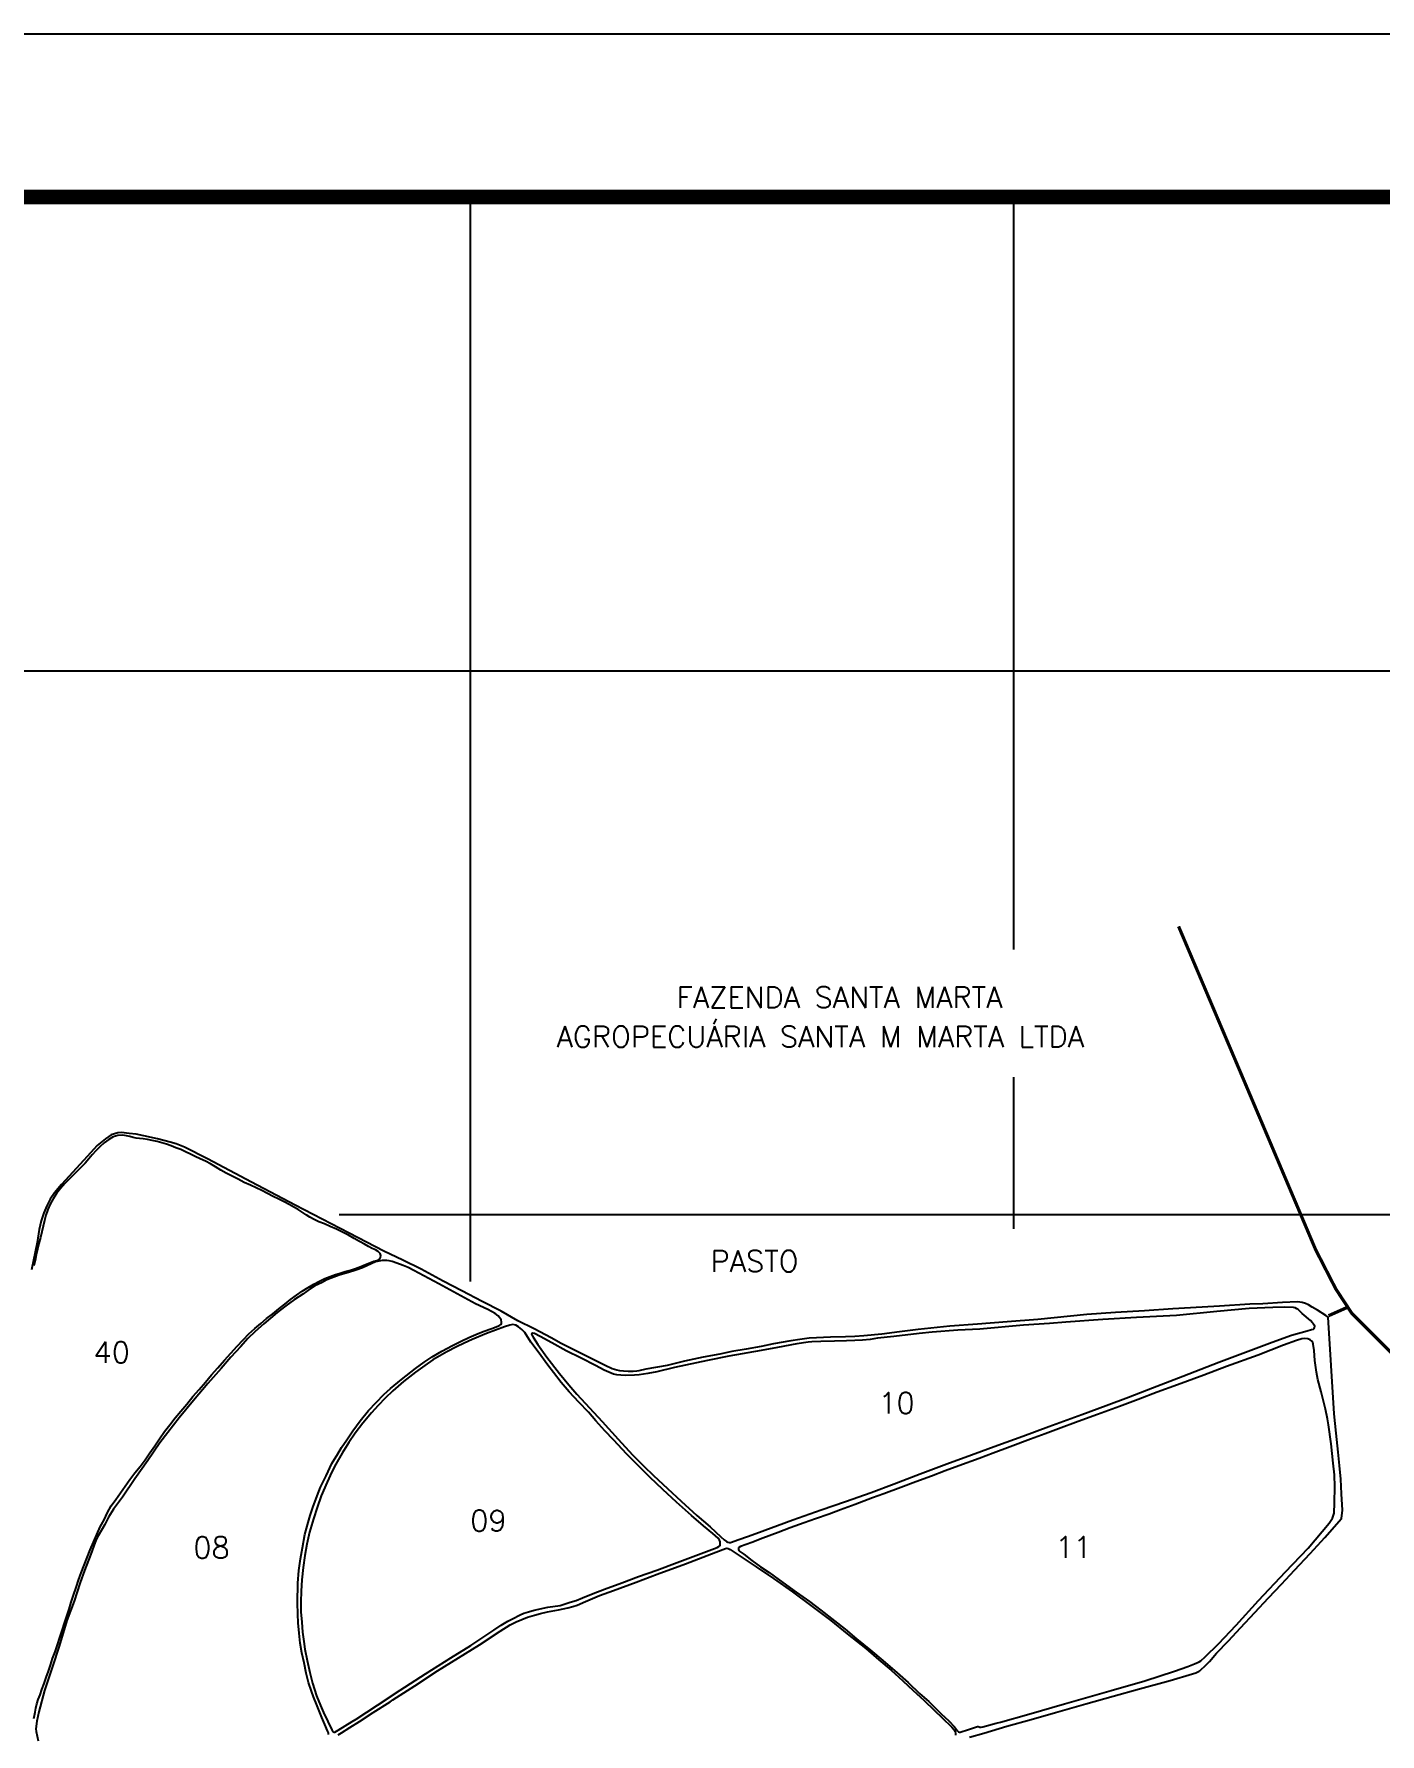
# Model space of a CAD drawing. Extents: x 737026 to 741481, y 7824136 to 7827286.
# Drawn here: x 739198 to 740437, y 7825722 to 7827286 of the extents above; entities that cross this region are included whole.
import ezdxf

# ---------------------------------------------------------------- set-up
doc = ezdxf.new("R2010")
doc.units = 0
doc.linetypes.add('CONTINUO', pattern=[0])
doc.linetypes.add('LIN0', pattern=[0])
for name, color, linetype in [('0114001014', 1, 'Continuous'), ('ESTRADA', 1, 'Continuous'), ('MALHA', 8, 'Continuous'), ('MARGEM', 5, 'Continuous'), ('TEXTO CONFRONTANTES', 7, 'Continuous'), ('TEXTO_NUN_TAL', 7, 'Continuous')]:
    doc.layers.add(name, color=color, linetype=linetype)
for name, color, linetype, lineweight in [('0114001014008', 5, 'Continuous', 25), ('0114001014009', 5, 'Continuous', 25), ('0114001014010', 5, 'Continuous', 25), ('0114001014011', 5, 'Continuous', 25), ('0114001014012', 5, 'Continuous', 25), ('0114001014040', 5, 'Continuous', 25), ('TEXTO_DIVERSOS', 7, 'Continuous', 5)]:
    doc.layers.add(name, color=color, linetype=linetype, lineweight=lineweight)
doc.styles.add('Simplex', font='simplex.shx')

msp = doc.modelspace()

# ---------------------------------------------------------------- linework, layer by layer
at = {"layer": '0114001014', "linetype": 'CONTINUO'}
msp.add_lwpolyline([(740059.5, 7825719), (740072.6, 7825722.7), (740094, 7825729.1), (740116.3, 7825735.2), (740138.6, 7825741.7), (740166.6, 7825749.7), (740191.8, 7825756.6), (740215.9, 7825763.6), (740244.3, 7825771.2), (740264.9, 7825777.3), (740267.9, 7825778.3), (740269.7, 7825779), (740270.6, 7825779.5), (740271.6, 7825780.1), (740272.9, 7825781.2), (740276.1, 7825784.3), (740280.4, 7825788.7), (740287, 7825796.2), (740298, 7825807.6), (740308.9, 7825819.7), (740322.3, 7825833.8), (740334.8, 7825847.2), (740346.6, 7825859.9), (740358.6, 7825872.7), (740373, 7825888), (740386.6, 7825902.8), (740401.9, 7825920.1), (740402.8, 7825927.8), (740402, 7825942.8), (740401.5, 7825956.4), (740400.1, 7825968.8), (740398.9, 7825981.1), (740397, 7825998.6), (740395.2, 7826016.4), (740389.6, 7826105.4), (740387.5, 7826106.8), (740380, 7826111.7), (740375, 7826114.7), (740371.6, 7826116.7), (740368.8, 7826118.1), (740365.7, 7826119), (740361.5, 7826119.6), (740347.8, 7826118.9), (740329.6, 7826117.8), (740317.6, 7826117.4), (740289.8, 7826115.6), (740263.1, 7826114), (740246.7, 7826113), (740220.5, 7826111.3), (740194, 7826109.7), (740167.4, 7826107.8), (740122.4, 7826103.3), (740094.2, 7826101), (740067, 7826098.9), (740041.5, 7826097.2), (740012.3, 7826094), (739995, 7826091.9), (739979, 7826089.8), (739962.3, 7826088.2), (739954, 7826087.7), (739945.3, 7826087.2), (739931.7, 7826086.9), (739918.8, 7826086.4), (739911.9, 7826086.1), (739903.4, 7826085), (739895, 7826083.7), (739879.2, 7826080.8), (739867.8, 7826078.3), (739853.9, 7826076), (739840.9, 7826073.7), (739829.7, 7826071.5), (739814.4, 7826068.7), (739797.3, 7826064.8), (739781.2, 7826061), (739761.7, 7826057.6), (739755.3, 7826056), (739753.2, 7826055.7), (739750.1, 7826055.5), (739745.4, 7826055.4), (739741.1, 7826055.7), (739737.8, 7826056), (739734.9, 7826056.6), (739730.7, 7826057.9), (739724.3, 7826060.9), (739710, 7826068), (739695.2, 7826075.4), (739683.6, 7826081.2), (739674.6, 7826086.3), (739658.9, 7826094.8), (739643.9, 7826102.1), (739628.4, 7826110.8), (739610.9, 7826119.8), (739592.3, 7826129.5), (739575.1, 7826138.6), (739554.8, 7826149.6), (739537.9, 7826157.8), (739520.4, 7826166.1), (739488.5, 7826182.7), (739438.7, 7826208.4), (739398.7, 7826229.6), (739358.1, 7826251.2), (739336.9, 7826261.8), (739329.4, 7826264.9), (739323.8, 7826266.5), (739312.2, 7826269.5), (739299.4, 7826272.1), (739292.5, 7826273.7), (739286.1, 7826274.5), (739278.9, 7826275.2), (739275.6, 7826274.9), (739269.6, 7826273.2), (739264.4, 7826269.6), (739256.6, 7826263.2), (739244.4, 7826249.9), (739223.7, 7826227.4), (739217.2, 7826219.8), (739213.3, 7826214.1), (739210.2, 7826207.8), (739207.4, 7826201.3), (739205, 7826194), (739203.2, 7826186), (739201.4, 7826174.2), (739196.3, 7826148.9)], dxfattribs=at)
at = {"layer": '0114001014008'}
msp.add_lwpolyline([(739469.5, 7825721.4), (739469.4, 7825723), (739468.7, 7825724.8), (739466.2, 7825730.7), (739463.3, 7825737.1), (739459, 7825747.9), (739455.8, 7825756.1), (739453.9, 7825761.2), (739451.2, 7825769.3), (739449, 7825777.9), (739447.2, 7825787.4), (739445.1, 7825796.6), (739443.5, 7825805.5), (739442.4, 7825814.7), (739441.7, 7825824.3), (739441.2, 7825832.2), (739440.9, 7825842.5), (739441.2, 7825860.6), (739442.3, 7825872.3), (739443.7, 7825883), (739445.5, 7825893.3), (739447.9, 7825905.5), (739450.9, 7825916.5), (739452.8, 7825922.8), (739455.1, 7825930.3), (739459, 7825941), (739462.1, 7825948.9), (739467.3, 7825959.4), (739472.7, 7825970.7), (739478, 7825979.8), (739481.5, 7825985.5), (739486.3, 7825992.5), (739491.9, 7826000.8), (739498.8, 7826010), (739506.2, 7826019.5), (739513.3, 7826027), (739520.4, 7826034.4), (739526.6, 7826039.8), (739536.6, 7826048.2), (739549.7, 7826058.3), (739557.6, 7826064), (739564.9, 7826068.8), (739573.8, 7826074.1), (739583.6, 7826079.4), (739591.8, 7826083.3), (739598.8, 7826086.6), (739605, 7826089.5), (739611.9, 7826092.1), (739619.8, 7826095.1), (739625.4, 7826097.1), (739627.2, 7826097.9), (739628.1, 7826098.6), (739628.7, 7826099.7), (739628.8, 7826101.2), (739628.4, 7826102.9), (739627.8, 7826104), (739627, 7826105.2), (739625.8, 7826106.5), (739622.9, 7826108.7), (739616.2, 7826112.4), (739604.8, 7826117.8), (739588, 7826126.9), (739571.2, 7826136), (739548, 7826148.4), (739542.8, 7826151.2), (739538.2, 7826152.9), (739532.5, 7826155.1), (739528.2, 7826156.7), (739525.3, 7826157.3), (739523.2, 7826157.4), (739521.5, 7826157.5), (739518.8, 7826157.4), (739515.8, 7826157), (739512.9, 7826156.2), (739500.9, 7826150.8), (739494.6, 7826148.6), (739488, 7826146.6), (739479.3, 7826143.9), (739474.4, 7826142.2), (739468, 7826139.6), (739463.6, 7826137.4), (739457, 7826134.3), (739452.8, 7826131.4), (739446, 7826126.6), (739438.3, 7826121.5), (739430.4, 7826115.8), (739422.3, 7826109.6), (739410.1, 7826099.3), (739401.9, 7826092.3), (739395.2, 7826085.7), (739388.4, 7826078.2), (739379.6, 7826068.7), (739370.7, 7826058.2), (739358.5, 7826044.3), (739345.2, 7826028.8), (739332, 7826012.7), (739321.6, 7825999.3), (739314.2, 7825989.8), (739303.3, 7825973.5), (739291.4, 7825956.7), (739279.8, 7825939.9), (739271.6, 7825928.8), (739267.1, 7825921.4), (739263.6, 7825914.7), (739260.5, 7825909.5), (739256.4, 7825902.2), (739254.9, 7825898.5), (739250.7, 7825887.4), (739244.8, 7825872.5), (739240.8, 7825861.2), (739235.3, 7825844.1), (739228.7, 7825826.2), (739221.6, 7825802.8), (739215.4, 7825783.9), (739208, 7825762.1), (739202.9, 7825742.2), (739201.2, 7825733.7), (739200.1, 7825726.8), (739200.4, 7825724.1), (739202.4, 7825715.7)], dxfattribs=at)
at = {"layer": '0114001014009'}
msp.add_lwpolyline([(739495, 7825735.7), (739514.7, 7825748.4), (739535.5, 7825762.2), (739558.7, 7825777.4), (739582, 7825792), (739600.4, 7825803.4), (739621.6, 7825817.5), (739628.5, 7825822), (739634.7, 7825825.6), (739638.9, 7825828), (739646.1, 7825831.6), (739649.4, 7825833), (739653.7, 7825834.3), (739658.8, 7825835.8), (739671.3, 7825838.5), (739682.8, 7825840.3), (739687.5, 7825841.7), (739691.9, 7825843.1), (739697.6, 7825844.9), (739703.3, 7825847.2), (739713.2, 7825851.1), (739723.7, 7825855.2), (739739.4, 7825860.9), (739754.8, 7825866.7), (739771.9, 7825872.8), (739790.5, 7825879.7), (739810.2, 7825887), (739827.4, 7825893.5), (739828.9, 7825894.4), (739829.9, 7825895.4), (739830.2, 7825896.9), (739830, 7825898.7), (739829.4, 7825900.2), (739828.2, 7825902), (739823.2, 7825906.4), (739814.6, 7825913.5), (739803.7, 7825923), (739790, 7825935.1), (739777.3, 7825947), (739765.4, 7825958.1), (739753.2, 7825970.1), (739744.1, 7825979.5), (739731.8, 7825992.6), (739724, 7826000.7), (739715.6, 7826009.9), (739708.7, 7826018.1), (739699.9, 7826027.3), (739691.2, 7826036.8), (739683.7, 7826045.4), (739676.5, 7826054.4), (739671.3, 7826061.3), (739662.4, 7826073.5), (739655.9, 7826082.5), (739650.1, 7826091.2), (739647.6, 7826094), (739644.5, 7826096.6), (739642, 7826098.1), (739639.2, 7826098.6), (739636.3, 7826098), (739631.5, 7826096.4), (739615.1, 7826090.5), (739601.9, 7826085), (739594.4, 7826081.6), (739587.4, 7826078.1), (739578.6, 7826073.5), (739571.9, 7826069.7), (739565.7, 7826066.1), (739558.2, 7826060.9), (739549.7, 7826054.7), (739538.5, 7826046.1), (739528.8, 7826037.7), (739521.8, 7826030.9), (739515.3, 7826024.2), (739509.1, 7826017.4), (739501, 7826007.8), (739494, 7825998.6), (739488.3, 7825990), (739482, 7825980.3), (739476.4, 7825970.1), (739472.6, 7825963.1), (739468.2, 7825953.7), (739462.9, 7825941.1), (739459.1, 7825930.4), (739455.7, 7825919.9), (739452.1, 7825907.6), (739449.6, 7825896.6), (739447.7, 7825886.1), (739446.2, 7825875), (739445.1, 7825863.8), (739444.3, 7825853.2), (739444, 7825843.4), (739444.2, 7825834.3), (739444.9, 7825824.9), (739445.5, 7825815.6), (739446.7, 7825806.9), (739447.8, 7825800), (739450, 7825789.7), (739452.4, 7825778.5), (739454.8, 7825768.8), (739458.4, 7825757.1), (739462.2, 7825748.1), (739464.8, 7825741.6), (739468.8, 7825733.5), (739472.5, 7825725.7), (739473.1, 7825724.4), (739473.8, 7825723.9), (739474.6, 7825723.7), (739475.4, 7825723.7), (739478.5, 7825725.5), (739491.2, 7825733.5)], close=True, dxfattribs=at)
at = {"layer": '0114001014010'}
msp.add_lwpolyline([(739863, 7825906.4), (739896.9, 7825918.9), (739923, 7825928.1), (739945.4, 7825935.8), (739969, 7825944.1), (739990.1, 7825952.1), (740014.2, 7825961.4), (740038.8, 7825970.4), (740061.4, 7825978.9), (740085.5, 7825987.6), (740108.5, 7825995.9), (740132.6, 7826004.9), (740162.8, 7826015.9), (740185.2, 7826024.1), (740205.8, 7826031.8), (740228.1, 7826040.4), (740255.9, 7826051.1), (740289, 7826063.9), (740313.7, 7826073.1), (740338.2, 7826082.3), (740356, 7826088.7), (740370.5, 7826092.9), (740374.4, 7826094.1), (740376.1, 7826094.5), (740376.8, 7826095), (740377.1, 7826095.8), (740377.3, 7826097), (740376.8, 7826098.1), (740376.2, 7826099.3), (740375.3, 7826100.2), (740373.3, 7826102.2), (740365.9, 7826108.9), (740361.9, 7826112.7), (740360.9, 7826113.2), (740359.2, 7826113.9), (740357.7, 7826114.3), (740349.5, 7826114.5), (740338.9, 7826114.3), (740317.1, 7826113.4), (740287.2, 7826110.6), (740250.2, 7826107), (740213.2, 7826105), (740182.2, 7826103.3), (740148.1, 7826100.9), (740133.2, 7826099.7), (740109.2, 7826097.9), (740069.1, 7826094.5), (740048.8, 7826093.5), (740025.3, 7826091.6), (740013.2, 7826090.5), (739989.9, 7826087.7), (739974.8, 7826086), (739968, 7826085), (739961, 7826084.3), (739954.1, 7826083.9), (739946.4, 7826083.7), (739935.4, 7826083.3), (739922.8, 7826083.1), (739914.3, 7826082.8), (739911, 7826082.5), (739900.7, 7826080.9), (739882.8, 7826077.5), (739867.8, 7826074.7), (739837.9, 7826069.4), (739818.4, 7826065.6), (739788.1, 7826059), (739771.7, 7826055.1), (739763.5, 7826053.6), (739755.4, 7826052.4), (739751.3, 7826052), (739742.8, 7826051.6), (739738.6, 7826051.9), (739735, 7826052.3), (739731.8, 7826053.1), (739723.2, 7826056.7), (739715.3, 7826060.8), (739702, 7826067.8), (739688.4, 7826074.5), (739675.1, 7826081.7), (739664.5, 7826087.7), (739659.2, 7826090.4), (739657.5, 7826090.8), (739656.7, 7826090.5), (739656.5, 7826089.9), (739656.7, 7826089.1), (739657.9, 7826086.9), (739662.2, 7826080.3), (739670.4, 7826068.7), (739682.1, 7826053.5), (739690.7, 7826043.2), (739698.2, 7826034.7), (739709.8, 7826021.9), (739721.3, 7826009.4), (739736.1, 7825993.3), (739749.5, 7825978.8), (739759.8, 7825968.4), (739768.7, 7825959.6), (739781.5, 7825947.8), (739794.3, 7825936.1), (739808.7, 7825922.9), (739820.9, 7825912.5), (739830.7, 7825903.3), (739833.8, 7825900.6), (739835.8, 7825899.1), (739837, 7825898.3), (739838.3, 7825898.1), (739839.7, 7825898.2), (739847.3, 7825900.9), (739855.3, 7825903.6)], close=True, dxfattribs=at)
at = {"layer": '0114001014011'}
msp.add_lwpolyline([(740088.1, 7825732.8), (740114.2, 7825740.1), (740146.9, 7825749.8), (740190.1, 7825762), (740221, 7825771), (740248.1, 7825779.8), (740260.4, 7825784), (740266.7, 7825786.4), (740270.8, 7825788.2), (740272.5, 7825789.2), (740276.5, 7825792.8), (740288.6, 7825804.9), (740305.1, 7825822.2), (740325.6, 7825844.7), (740350.4, 7825871.1), (740371.2, 7825893), (740390.5, 7825915.9), (740393.6, 7825920.5), (740394.6, 7825923.2), (740395.1, 7825925.1), (740395.5, 7825934.5), (740395.8, 7825949.4), (740395.4, 7825960.4), (740394.3, 7825971.1), (740392.3, 7825988.9), (740390.1, 7826006.2), (740389.1, 7826012), (740387.1, 7826020.9), (740383.2, 7826036.7), (740380.3, 7826048.1), (740378.9, 7826054.7), (740377.5, 7826065.4), (740376.7, 7826074.8), (740376, 7826080.6), (740375.7, 7826082.2), (740374.8, 7826083.3), (740373.1, 7826084.6), (740371.1, 7826085.6), (740368.3, 7826085.9), (740365.3, 7826085.4), (740360.4, 7826083.8), (740348.7, 7826079.5), (740325.2, 7826070.5), (740296.2, 7826059.9), (740275.2, 7826052.1), (740251.1, 7826043.2), (740232.3, 7826036.3), (740214.7, 7826029.6), (740197.6, 7826023.2), (740177.4, 7826015.8), (740159.6, 7826009.3), (740141.5, 7826002.7), (740129.3, 7825998.1), (740115.8, 7825993.2), (740097, 7825986.1), (740081.4, 7825980.3), (740068.4, 7825975.5), (740049.7, 7825968.5), (740037.2, 7825963.9), (740024.5, 7825959.2), (740010.1, 7825953.8), (739996.4, 7825948.8), (739980.8, 7825942.9), (739970.3, 7825939.3), (739954.2, 7825933.2), (739940.7, 7825928.3), (739930.4, 7825924.3), (739917.9, 7825920), (739907.3, 7825916.2), (739894.5, 7825911.6), (739883.3, 7825907.2), (739869.4, 7825902.1), (739859.1, 7825898.1), (739848.7, 7825894.3), (739847.3, 7825893.6), (739847, 7825893.2), (739846.9, 7825892.5), (739846.8, 7825891.6), (739847.1, 7825890.8), (739848.2, 7825889.7), (739851.7, 7825887.4), (739859.3, 7825881.6), (739867.3, 7825875.7), (739875.2, 7825870.4), (739887.8, 7825861.4), (739900, 7825852.5), (739912.3, 7825843.8), (739922.6, 7825835.8), (739935.3, 7825826), (739945.2, 7825818.4), (739955.6, 7825809.6), (739968.5, 7825799.1), (739979.8, 7825789.5), (739993, 7825778.3), (740003, 7825769.2), (740013.5, 7825759.2), (740022.1, 7825751.7), (740033.4, 7825740.5), (740040.5, 7825733.9), (740045.7, 7825728.6), (740047.7, 7825726), (740048.6, 7825724.7), (740049.5, 7825723.8), (740050.3, 7825723.6), (740051, 7825723.6), (740058.5, 7825726.2), (740066, 7825728.6), (740066.9, 7825728.8), (740067.5, 7825728.7), (740068.3, 7825728.6), (740068.9, 7825728.2), (740070.3, 7825728.1), (740071.7, 7825728.5), (740084.2, 7825731.9)], close=True, dxfattribs=at)
at = {"layer": '0114001014012'}
msp.add_lwpolyline([(739478.3, 7825721.1), (739481.4, 7825723.1), (739489.1, 7825727.9), (739498.2, 7825733.5), (739510.7, 7825741.6), (739526.4, 7825751.6), (739528.9, 7825753.3), (739549.1, 7825766.2), (739569.8, 7825779.9), (739589.1, 7825791.9), (739608.4, 7825804), (739627.4, 7825816.5), (739636.8, 7825822.3), (739642.4, 7825825.1), (739647.6, 7825827.4), (739652.7, 7825829.3), (739659.1, 7825831.3), (739664.6, 7825832.7), (739671.1, 7825834.2), (739681.3, 7825836.3), (739689.8, 7825838), (739694.5, 7825839.2), (739698.4, 7825840.5), (739706, 7825843.8), (739718.9, 7825849.3), (739731.8, 7825854.1), (739752.6, 7825861.5), (739772, 7825869.1), (739798, 7825878.4), (739826.2, 7825889.1), (739835, 7825892.6), (739836.3, 7825892.8), (739837.3, 7825892.7), (739839.1, 7825891.8), (739846.5, 7825886.8), (739863.2, 7825875.8), (739879, 7825865), (739896.5, 7825852.6), (739913.4, 7825840.3), (739931.9, 7825826.2), (739947, 7825814.2), (739964, 7825800.6), (739976, 7825790.3), (739987.3, 7825780.6), (739998.2, 7825770.9), (740007.8, 7825762.1), (740017.5, 7825753.1), (740027.4, 7825743.6), (740034.5, 7825736.8), (740043.3, 7825728.3), (740045.4, 7825725.9), (740046.5, 7825724.1), (740046.7, 7825722.4), (740046.8, 7825720.9)], dxfattribs=at)
at = {"layer": '0114001014040', "elevation": 636.5}
msp.add_lwpolyline([(739198.2, 7825736.2), (739198.9, 7825738.9), (739199.4, 7825742.1), (739200.1, 7825745.7), (739201.2, 7825749.7), (739202.4, 7825753.8), (739204, 7825758), (739205.8, 7825762.9), (739207.7, 7825768.3), (739209.7, 7825774), (739211.7, 7825779.6), (739213.6, 7825785.2), (739215.5, 7825791.3), (739217.8, 7825797.6), (739220, 7825804.1), (739222.3, 7825810.7), (739224.5, 7825817.3), (739226.6, 7825823.8), (739228.8, 7825830.2), (739230.8, 7825836.7), (739232.8, 7825843.1), (739234.9, 7825849.8), (739237.2, 7825856.6), (739239.5, 7825863.4), (739242, 7825870.3), (739244.6, 7825877.2), (739247.5, 7825884.3), (739250.3, 7825891.4), (739253.3, 7825898.5), (739256.4, 7825905.6), (739259.5, 7825912.5), (739263, 7825919), (739266.2, 7825925.6), (739269.6, 7825931.8), (739273.7, 7825937.8), (739278, 7825943.7), (739282.3, 7825949.9), (739286.8, 7825956), (739291.4, 7825962.1), (739296.1, 7825968), (739300.8, 7825974.1), (739305.2, 7825980.5), (739309.6, 7825987), (739314.1, 7825993.6), (739318.7, 7826000.1), (739323.5, 7826006.5), (739328.4, 7826012.9), (739333.6, 7826019), (739339.1, 7826025.5), (739344.7, 7826032.3), (739350.5, 7826039), (739356.3, 7826045.6), (739361.9, 7826052.3), (739367.8, 7826058.9), (739373.7, 7826065.7), (739379.6, 7826072.3), (739385.4, 7826078.6), (739390.9, 7826084.5), (739396.3, 7826090), (739401.7, 7826095), (739407.1, 7826099.6), (739412.6, 7826104.1), (739418.2, 7826108.6), (739423.8, 7826113.1), (739429.3, 7826117.4), (739434.6, 7826121.7), (739440.1, 7826125.6), (739445.4, 7826129.3), (739450.7, 7826132.7), (739455.9, 7826135.8), (739461.1, 7826138.5), (739466.1, 7826140.9), (739471.1, 7826142.8), (739475.9, 7826144.5), (739480.4, 7826146), (739485, 7826147.4), (739489.7, 7826148.7), (739494.5, 7826150.2), (739499.2, 7826152), (739503.6, 7826153.7), (739507.7, 7826155.4), (739511.3, 7826156.8), (739513.9, 7826157.6), (739515.6, 7826158.2), (739516.7, 7826159.1), (739517.5, 7826160.4), (739517.8, 7826162.2), (739517.1, 7826164.1), (739515.3, 7826165.7), (739512.7, 7826167.2), (739509.7, 7826168.6), (739506.5, 7826170.3), (739502.6, 7826172.5), (739498.1, 7826175.1), (739493.3, 7826177.8), (739488, 7826180.7), (739482.5, 7826183.5), (739476.8, 7826186.3), (739471.2, 7826188.9), (739465.7, 7826191.2), (739460.7, 7826193.2), (739456.4, 7826195.3), (739452.5, 7826197.4), (739448.9, 7826199.6), (739445.2, 7826201.9), (739441.7, 7826204.3), (739437.7, 7826206.6), (739433.3, 7826208.9), (739428.6, 7826211.4), (739423.7, 7826214), (739418.6, 7826216.5), (739413.4, 7826219.1), (739408.3, 7826221.8), (739403.1, 7826224.3), (739397.6, 7826226.8), (739392, 7826229.4), (739386.4, 7826232.2), (739380.9, 7826235.1), (739375.4, 7826237.8), (739370.3, 7826240.7), (739365.5, 7826243.6), (739361, 7826246.4), (739356.2, 7826248.8), (739351.4, 7826251), (739346.9, 7826253.3), (739342.4, 7826255.4), (739337.9, 7826257.5), (739333.5, 7826259.5), (739329.1, 7826261.3), (739324.8, 7826262.9), (739320.4, 7826264.4), (739316.1, 7826265.7), (739311.7, 7826267), (739307.2, 7826268), (739302.9, 7826268.9), (739298.9, 7826269.6), (739295.5, 7826269.9), (739292.5, 7826270.2), (739289.6, 7826270.8), (739286.7, 7826271.6), (739283.6, 7826272.2), (739279.9, 7826272.8), (739275.6, 7826272.6), (739271.2, 7826271.3), (739267.2, 7826268.9), (739263.1, 7826265.7), (739259.2, 7826262.1), (739255.5, 7826258.5), (739252, 7826254.8), (739248.8, 7826251), (739245.5, 7826247.2), (739242.1, 7826243.7), (739238.7, 7826240.2), (739235, 7826236.5), (739231, 7826232.6), (739226.8, 7826228.3), (739222.9, 7826223.7), (739219.2, 7826219.2), (739216, 7826214.4), (739213.3, 7826209.4), (739211.1, 7826204.4), (739209.4, 7826199.3), (739208.1, 7826194.2), (739206.8, 7826189.1), (739205.6, 7826184), (739204.3, 7826178.7), (739203, 7826173.3), (739201.8, 7826168), (739200.6, 7826162.7), (739199.5, 7826157.6), (739198.4, 7826152.7)], dxfattribs=at)
at = {"layer": 'ESTRADA', "const_width": 3}
for points in [[(740570.3, 7825956), (740447.5, 7826072.8), (740411.4, 7826109), (740396.7, 7826131.4), (740378.1, 7826167.6), (740318.5, 7826308.2), (740252, 7826464.9)], [(740390, 7826106.7), (740406.6, 7826114.1)]]:
    msp.add_lwpolyline(points, dxfattribs=at)
at = {"layer": 'MALHA', "color": 8}
for points in [[(739600, 7827135.8), (739600, 7826138.1)], [(740100, 7827135.8), (740100, 7826443.6)], [(737811.7, 7826700), (740600, 7826700)], [(740100, 7826326.2), (740100, 7826186.7)], [(739479.5, 7826200), (740600, 7826200)]]:
    msp.add_lwpolyline(points, dxfattribs=at)
at = {"layer": 'MARGEM', "color": 174, "linetype": 'LIN0', "flags": 128}
msp.add_lwpolyline([(741481.3, 7827285.8), (737026.3, 7827285.8), (737026.3, 7824135.8), (741481.3, 7824135.8)], close=True, dxfattribs=at)
at = {"layer": 'MARGEM', "color": 174, "linetype": 'LIN0', "const_width": 13.6, "flags": 128}
msp.add_lwpolyline([(741331.3, 7827135.8), (737176.3, 7827135.8), (737176.3, 7824285.8), (741331.3, 7824285.8)], close=True, dxfattribs=at)

# ---------------------------------------------------------------- texts
at = {"layer": 'TEXTO CONFRONTANTES', "linetype": 'Continuous', "style": 'Simplex'}
for s, p in [('FAZENDA SANTA MARTA', (739789.9, 7826389.9)), ('AGROPECUÁRIA SANTA M MARTA LTDA', (739679.4, 7826353.7))]:
    msp.add_text(s, height=19.5, dxfattribs=at).set_placement(p)
at = {"layer": 'TEXTO_DIVERSOS', "linetype": 'Continuous', "style": 'Simplex'}
msp.add_text('PASTO', height=19.5, dxfattribs=at).set_placement((739821.2, 7826147.1))
at = {"layer": 'TEXTO_NUN_TAL', "linetype": 'Continuous', "style": 'Simplex'}
for s, p in [('40', (739253.3, 7826063.3)), ('10', (739975.7, 7826016.7)), ('09', (739600, 7825908.5)), ('08', (739345.1, 7825883.7)), ('11', (740138.6, 7825884))]:
    msp.add_text(s, height=19.5, dxfattribs=at).set_placement(p)

doc.saveas('drawing.dxf')
